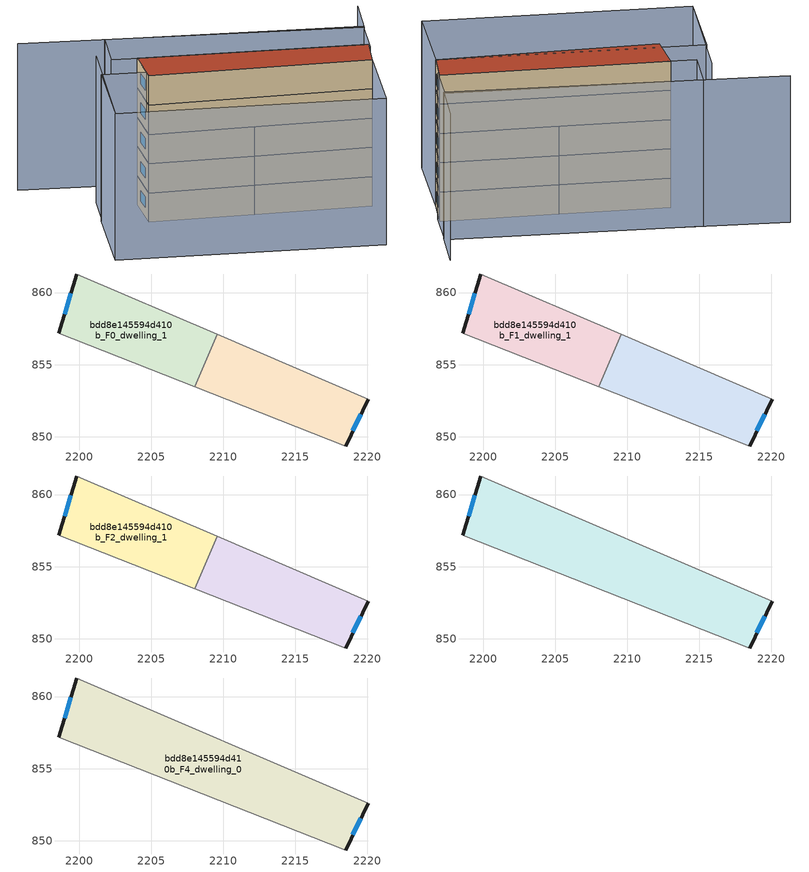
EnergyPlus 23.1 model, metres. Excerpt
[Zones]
bdd8e145594d410b_F0_dwelling_0
 floor ground (EU_floor_Construction): 2220.05,852.61 2218.48,849.36 2208.02,853.46 2209.58,857.1 z0
 wall outside (EU_wall_Construction): 2218.48,849.36 2220.05,852.61 z0:3
 wall adiabatic (EU_wall_Construction): 2208.02,853.46 2218.48,849.36 / 2220.05,852.61 2209.58,857.1 z0:3
 wall to bdd8e145594d410b_F0_dwelling_1 (EU_wall_Construction): 2209.58,857.1 2208.02,853.46 z0:3
 window (EU_Window_Construction): 2218.99,850.42 2219.54,851.55 z0.98:2.02
bdd8e145594d410b_F0_dwelling_1
 floor ground (EU_floor_Construction): 2209.58,857.1 2208.02,853.46 2198.58,857.17 2199.83,861.29 z0
 wall outside (EU_wall_Construction): 2199.83,861.29 2198.58,857.17 z0:3
 wall adiabatic (EU_wall_Construction): 2198.58,857.17 2208.02,853.46 / 2209.58,857.1 2199.83,861.29 z0:3
 window (EU_Window_Construction): 2199.43,859.95 2198.99,858.51 z0.98:2.02
bdd8e145594d410b_F1_dwelling_0
 floor to bdd8e145594d410b_F0_dwelling_0 (EU_floor_Construction): 2220.05,852.61 2218.48,849.36 2208.02,853.46 2209.58,857.1 z3
 wall outside (EU_wall_Construction): 2218.48,849.36 2220.05,852.61 z3:6
 wall adiabatic (EU_wall_Construction): 2208.02,853.46 2218.48,849.36 / 2220.05,852.61 2209.58,857.1 z3:6
 wall to bdd8e145594d410b_F1_dwelling_1 (EU_wall_Construction): 2209.58,857.1 2208.02,853.46 z3:6
 window (EU_Window_Construction): 2218.99,850.42 2219.54,851.55 z3.98:5.02
bdd8e145594d410b_F1_dwelling_1
 floor to bdd8e145594d410b_F0_dwelling_1 (EU_floor_Construction): 2209.58,857.1 2208.02,853.46 2198.58,857.17 2199.83,861.29 z3
 wall outside (EU_wall_Construction): 2199.83,861.29 2198.58,857.17 z3:6
 wall adiabatic (EU_wall_Construction): 2198.58,857.17 2208.02,853.46 / 2209.58,857.1 2199.83,861.29 z3:6
 window (EU_Window_Construction): 2199.43,859.95 2198.99,858.51 z3.98:5.02
bdd8e145594d410b_F2_dwelling_0
 floor to bdd8e145594d410b_F1_dwelling_0 (EU_floor_Construction): 2220.05,852.61 2218.48,849.36 2208.02,853.46 2209.58,857.1 z6
 wall outside (EU_wall_Construction): 2218.48,849.36 2220.05,852.61 z6:9
 wall adiabatic (EU_wall_Construction): 2208.02,853.46 2218.48,849.36 / 2220.05,852.61 2209.58,857.1 z6:9
 wall to bdd8e145594d410b_F2_dwelling_1 (EU_wall_Construction): 2209.58,857.1 2208.02,853.46 z6:9
 window (EU_Window_Construction): 2218.99,850.42 2219.54,851.55 z6.98:8.02
bdd8e145594d410b_F2_dwelling_1
 floor to bdd8e145594d410b_F1_dwelling_1 (EU_floor_Construction): 2209.58,857.1 2208.02,853.46 2198.58,857.17 2199.83,861.29 z6
 wall outside (EU_wall_Construction): 2199.83,861.29 2198.58,857.17 z6:9
 wall adiabatic (EU_wall_Construction): 2198.58,857.17 2208.02,853.46 / 2209.58,857.1 2199.83,861.29 z6:9
 window (EU_Window_Construction): 2199.43,859.95 2198.99,858.51 z6.98:8.02
bdd8e145594d410b_F3_dwelling_0
 floor to bdd8e145594d410b_F2_dwelling_0 (EU_floor_Construction): 2220.05,852.61 2218.48,849.36 2208.02,853.46 2209.58,857.1 z9
 floor to bdd8e145594d410b_F2_dwelling_1 (EU_floor_Construction): 2209.58,857.1 2208.02,853.46 2198.58,857.17 2199.83,861.29 z9
 wall outside (EU_wall_Construction): 2218.48,849.36 2220.05,852.61 / 2199.83,861.29 2198.58,857.17 z9:12
 wall adiabatic (EU_wall_Construction): 2198.58,857.17 2218.48,849.36 / 2220.05,852.61 2199.83,861.29 z9:12
 window (EU_Window_Construction): 2218.99,850.42 2219.54,851.55 / 2199.43,859.95 2198.99,858.51 z9.98:11.02
bdd8e145594d410b_F4_dwelling_0
 floor to bdd8e145594d410b_F3_dwelling_0 (EU_floor_Construction): 2220.05,852.61 2218.48,849.36 2198.58,857.17 2199.83,861.29 z12
 wall outside (EU_wall_Construction): 2218.48,849.36 2220.05,852.61 / 2199.83,861.29 2198.58,857.17 z12:15
 wall adiabatic (EU_wall_Construction): 2198.58,857.17 2218.48,849.36 / 2220.05,852.61 2199.83,861.29 z12:15
 window (EU_Window_Construction): 2218.99,850.42 2219.54,851.55 / 2199.43,859.95 2198.99,858.51 z12.98:14.02
 roof outside (EU_roof_Construction): 2218.48,849.36 2220.05,852.61 2199.83,861.29 2198.58,857.17 z15
shading: 2196.84,863.76 2191.2,851.29 / 2224.05,860.89 2221.89,856.27 / 2221.89,856.27 2192.15,870.18 / 2214.71,840.84 2191.16,851.27 / 2191.16,851.27 2194.94,859.79 / 2194.94,859.79 2218.48,849.36 / 2218.48,849.36 2214.71,840.84 / 2199.61,866.69 2221.93,856.5 / 2221.93,856.5 2219.93,852.11 / 2219.93,852.11 2197.61,862.3 / 2197.61,862.3 2199.61,866.69 z0:15
[Building]
EU S2 Campaign: North Axis=0; Terrain=City; Solar Distribution=FullExterior
[Site:Location]
Bologna: Latitude=44.5; Longitude=11.25; Time Zone=1; Elevation=37
[SizingPeriod:WeatherFileDays]
AnnualSizingPeriod: Begin Month=1; Begin Day of Month=1; End Month=12; End Day of Month=31; Day of Week for Start Day=Monday; Use Weather File Daylight Saving Period=No; Use Weather File Rain and Snow Indicators=No
[MATERIAL]
EU_InternalMass_Material: Roughness=MediumRough; Thickness=0.1; Conductivity=1; Density=1800; Specific Heat=900; Thermal Absorptance=0.9; Solar Absorptance=0.7; Visible Absorptance=0.7
[MATERIAL:NOMASS] Roughness=MediumRough; Thermal Absorptance=0.9; Solar Absorptance=0.7; Visible Absorptance=0.7
Name | Thermal Resistance
EU_wall_NoMass | 0.905828
EU_roof_NoMass | 0.37593
EU_floor_NoMass | 0.67114
[WINDOWMATERIAL:SIMPLEGLAZINGSYSTEM]
EU_Window_SimpleGlazing: UFactor=4.52486; Solar Heat Gain Coefficient=0.85; Visible Transmittance=0.85
[CONSTRUCTION]
EU_wall_Construction: EU_wall_NoMass
EU_roof_Construction: EU_roof_NoMass
EU_floor_Construction: EU_floor_NoMass
EU_Window_Construction: EU_Window_SimpleGlazing
EU_InternalMass_Construction: EU_InternalMass_Material
[ZONE] Type=1; Multiplier=1; Ceiling Height=autocalculate; Floor Area=autocalculate; Part of Total Floor Area=Yes
Name | Volume
bdd8e145594d410b_F0_dwelling_0; bdd8e145594d410b_F1_dwelling_1; bdd8e145594d410b_F2_dwelling_1 | 128.314
bdd8e145594d410b_F1_dwelling_0; bdd8e145594d410b_F2_dwelling_0 | 128.315
bdd8e145594d410b_F3_dwelling_0 | 256.6
bdd8e145594d410b_F4_dwelling_0 | 256.601
bdd8e145594d410b_F0_dwelling_1 | 128.313
[INTERNALMASS] Construction=EU_InternalMass_Construction
Name | Zone or ZoneList | Surface Area
bdd8e145594d410b_F0_dwelling_0_EU_InternalMass | bdd8e145594d410b_F0_dwelling_0 | 42.7718
bdd8e145594d410b_F0_dwelling_1_EU_InternalMass | bdd8e145594d410b_F0_dwelling_1 | 42.7712
bdd8e145594d410b_F1_dwelling_0_EU_InternalMass | bdd8e145594d410b_F1_dwelling_0 | 42.7718
bdd8e145594d410b_F1_dwelling_1_EU_InternalMass | bdd8e145594d410b_F1_dwelling_1 | 42.7712
bdd8e145594d410b_F2_dwelling_0_EU_InternalMass | bdd8e145594d410b_F2_dwelling_0 | 42.7718
bdd8e145594d410b_F2_dwelling_1_EU_InternalMass | bdd8e145594d410b_F2_dwelling_1 | 42.7712
bdd8e145594d410b_F3_dwelling_0_EU_InternalMass | bdd8e145594d410b_F3_dwelling_0 | 85.5335
bdd8e145594d410b_F4_dwelling_0_EU_InternalMass | bdd8e145594d410b_F4_dwelling_0 | 85.5335
[OTHEREQUIPMENT] Fuel Type=Electricity; Design Level Calculation Method=Watts/Area; Power per Zone Floor Area=1; Fraction Latent=0; Fraction Radiant=0; Fraction Lost=0; Carbon Dioxide Generation Rate=0; EndUse Subcategory=EU_Step8_InternalGains
Name | Zone or ZoneList or Space or SpaceList | Schedule
EU_Step8_InternalGain_bdd8e145594d410b_F0_dwelling_0_f000 | bdd8e145594d410b_F0_dwelling_0 | EU_Step8_GainSchedule_bdd8e145594d410b_F0_dwelling_0_f000
EU_Step8_InternalGain_bdd8e145594d410b_F0_dwelling_1_f000 | bdd8e145594d410b_F0_dwelling_1 | EU_Step8_GainSchedule_bdd8e145594d410b_F0_dwelling_1_f000
EU_Step8_InternalGain_bdd8e145594d410b_F1_dwelling_0_f000 | bdd8e145594d410b_F1_dwelling_0 | EU_Step8_GainSchedule_bdd8e145594d410b_F1_dwelling_0_f000
EU_Step8_InternalGain_bdd8e145594d410b_F1_dwelling_1_f000 | bdd8e145594d410b_F1_dwelling_1 | EU_Step8_GainSchedule_bdd8e145594d410b_F1_dwelling_1_f000
EU_Step8_InternalGain_bdd8e145594d410b_F2_dwelling_0_f000 | bdd8e145594d410b_F2_dwelling_0 | EU_Step8_GainSchedule_bdd8e145594d410b_F2_dwelling_0_f000
EU_Step8_InternalGain_bdd8e145594d410b_F2_dwelling_1_f000 | bdd8e145594d410b_F2_dwelling_1 | EU_Step8_GainSchedule_bdd8e145594d410b_F2_dwelling_1_f000
EU_Step8_InternalGain_bdd8e145594d410b_F3_dwelling_0_f000 | bdd8e145594d410b_F3_dwelling_0 | EU_Step8_GainSchedule_bdd8e145594d410b_F3_dwelling_0_f000
EU_Step8_InternalGain_bdd8e145594d410b_F4_dwelling_0_f000 | bdd8e145594d410b_F4_dwelling_0 | EU_Step8_GainSchedule_bdd8e145594d410b_F4_dwelling_0_f000
[ZONEVENTILATION:DESIGNFLOWRATE] Schedule=EU_AlwaysOn; Design Flow Rate Calculation Method=AirChanges/Hour; Air Changes per Hour=0.73129; Ventilation Type=Natural; Fan Pressure Rise=0; Fan Total Efficiency=1; Constant Term Coefficient=1; Temperature Term Coefficient=0; Velocity Term Coefficient=0; Velocity Squared Term Coefficient=0; Minimum Indoor Temperature=-100; Maximum Indoor Temperature=100; Delta Temperature=-100; Minimum Outdoor Temperature=-100; Maximum Outdoor Temperature=100; Maximum Wind Speed=40
Name | Zone or ZoneList or Space or SpaceList
EU_ConstantAir_bdd8e145594d410b_F0_dwelling_0 | bdd8e145594d410b_F0_dwelling_0
EU_ConstantAir_bdd8e145594d410b_F0_dwelling_1 | bdd8e145594d410b_F0_dwelling_1
EU_ConstantAir_bdd8e145594d410b_F1_dwelling_0 | bdd8e145594d410b_F1_dwelling_0
EU_ConstantAir_bdd8e145594d410b_F1_dwelling_1 | bdd8e145594d410b_F1_dwelling_1
EU_ConstantAir_bdd8e145594d410b_F2_dwelling_0 | bdd8e145594d410b_F2_dwelling_0
EU_ConstantAir_bdd8e145594d410b_F2_dwelling_1 | bdd8e145594d410b_F2_dwelling_1
EU_ConstantAir_bdd8e145594d410b_F3_dwelling_0 | bdd8e145594d410b_F3_dwelling_0
EU_ConstantAir_bdd8e145594d410b_F4_dwelling_0 | bdd8e145594d410b_F4_dwelling_0
[HVACTEMPLATE:THERMOSTAT] Constant Heating Setpoint=20; Constant Cooling Setpoint=50
EU_HeatOnly_bdd8e145594d410b_F0_dwelling_0; EU_HeatOnly_bdd8e145594d410b_F0_dwelling_1; EU_HeatOnly_bdd8e145594d410b_F1_dwelling_0; EU_HeatOnly_bdd8e145594d410b_F1_dwelling_1; EU_HeatOnly_bdd8e145594d410b_F2_dwelling_0; EU_HeatOnly_bdd8e145594d410b_F2_dwelling_1; EU_HeatOnly_bdd8e145594d410b_F3_dwelling_0; EU_HeatOnly_bdd8e145594d410b_F4_dwelling_0
[HVACTEMPLATE:ZONE:IDEALLOADSAIRSYSTEM] System Availability Schedule=EU_AlwaysOn; Maximum Heating Supply Air Temperature=50; Minimum Cooling Supply Air Temperature=13; Maximum Heating Supply Air Humidity Ratio=0.0156; Minimum Cooling Supply Air Humidity Ratio=0.0077; Heating Limit=NoLimit; Cooling Limit=NoLimit; Heating Availability Schedule=EU_AlwaysOn; Cooling Availability Schedule=EU_CoolingOff; Dehumidification Control Type=ConstantSensibleHeatRatio; Cooling Sensible Heat Ratio=0.7; Dehumidification Setpoint=60; Humidification Control Type=None; Humidification Setpoint=30; Outdoor Air Method=None; Outdoor Air Flow Rate per Person=0.00944; Outdoor Air Flow Rate per Zone Floor Area=0; Outdoor Air Flow Rate per Zone=0; Demand Controlled Ventilation Type=None; Outdoor Air Economizer Type=NoEconomizer; Heat Recovery Type=None; Sensible Heat Recovery Effectiveness=0.7; Latent Heat Recovery Effectiveness=0.65
Name | Template Thermostat
bdd8e145594d410b_F0_dwelling_0 | EU_HeatOnly_bdd8e145594d410b_F0_dwelling_0
bdd8e145594d410b_F0_dwelling_1 | EU_HeatOnly_bdd8e145594d410b_F0_dwelling_1
bdd8e145594d410b_F1_dwelling_0 | EU_HeatOnly_bdd8e145594d410b_F1_dwelling_0
bdd8e145594d410b_F1_dwelling_1 | EU_HeatOnly_bdd8e145594d410b_F1_dwelling_1
bdd8e145594d410b_F2_dwelling_0 | EU_HeatOnly_bdd8e145594d410b_F2_dwelling_0
bdd8e145594d410b_F2_dwelling_1 | EU_HeatOnly_bdd8e145594d410b_F2_dwelling_1
bdd8e145594d410b_F3_dwelling_0 | EU_HeatOnly_bdd8e145594d410b_F3_dwelling_0
bdd8e145594d410b_F4_dwelling_0 | EU_HeatOnly_bdd8e145594d410b_F4_dwelling_0
[SIZING:ZONE] Zone Cooling Design Supply Air Temperature Input Method=SupplyAirTemperature; Zone Cooling Design Supply Air Temperature=13; Zone Heating Design Supply Air Temperature Input Method=SupplyAirTemperature; Zone Heating Design Supply Air Temperature=50; Zone Cooling Design Supply Air Humidity Ratio=0.008; Zone Heating Design Supply Air Humidity Ratio=0.008; Cooling Design Air Flow Method=DesignDay; Cooling Design Air Flow Rate=0; Cooling Minimum Air Flow per Zone Floor Area=0.000762; Cooling Minimum Air Flow=0; Cooling Minimum Air Flow Fraction=0.2; Heating Design Air Flow Method=DesignDay; Heating Design Air Flow Rate=0; Heating Maximum Air Flow per Zone Floor Area=0.002032; Heating Maximum Air Flow=0.141576; Heating Maximum Air Flow Fraction=0.3; Account for Dedicated Outdoor Air System=No; Dedicated Outdoor Air System Control Strategy=NeutralSupplyAir; Dedicated Outdoor Air Low Setpoint Temperature for Design=autosize; Dedicated Outdoor Air High Setpoint Temperature for Design=autosize; Zone Load Sizing Method=Sensible Load Only No Latent Load; Zone Latent Cooling Design Supply Air Humidity Ratio Input Method=HumidityRatioDifference; Zone Cooling Design Supply Air Humidity Ratio Difference=0.005; Zone Latent Heating Design Supply Air Humidity Ratio Input Method=HumidityRatioDifference; Zone Humidification Design Supply Air Humidity Ratio Difference=0.005
bdd8e145594d410b_F0_dwelling_0; bdd8e145594d410b_F0_dwelling_1; bdd8e145594d410b_F1_dwelling_0; bdd8e145594d410b_F1_dwelling_1; bdd8e145594d410b_F2_dwelling_0; bdd8e145594d410b_F2_dwelling_1; bdd8e145594d410b_F3_dwelling_0; bdd8e145594d410b_F4_dwelling_0
[SCHEDULE:CONSTANT]
Name | Hourly Value
EU_AlwaysOn | 1
EU_CoolingOff | 0
[SCHEDULE:FILE] Column Number=1; Rows to Skip at Top=0; Number of Hours of Data=8760; Column Separator=Comma; Interpolate to Timestep=No; Minutes per Item=60; Adjust Schedule for Daylight Savings=Yes
Name | File
EU_Step8_GainSchedule_bdd8e145594d410b_F0_dwelling_0_f000 | ../../schedules/bdd8e145594d410b/bdd8e145594d410b_F0_dwelling_0_f000_gain.csv
EU_Step8_GainSchedule_bdd8e145594d410b_F0_dwelling_1_f000 | ../../schedules/bdd8e145594d410b/bdd8e145594d410b_F0_dwelling_1_f000_gain.csv
EU_Step8_GainSchedule_bdd8e145594d410b_F1_dwelling_0_f000 | ../../schedules/bdd8e145594d410b/bdd8e145594d410b_F1_dwelling_0_f000_gain.csv
EU_Step8_GainSchedule_bdd8e145594d410b_F1_dwelling_1_f000 | ../../schedules/bdd8e145594d410b/bdd8e145594d410b_F1_dwelling_1_f000_gain.csv
EU_Step8_GainSchedule_bdd8e145594d410b_F2_dwelling_0_f000 | ../../schedules/bdd8e145594d410b/bdd8e145594d410b_F2_dwelling_0_f000_gain.csv
EU_Step8_GainSchedule_bdd8e145594d410b_F2_dwelling_1_f000 | ../../schedules/bdd8e145594d410b/bdd8e145594d410b_F2_dwelling_1_f000_gain.csv
EU_Step8_GainSchedule_bdd8e145594d410b_F3_dwelling_0_f000 | ../../schedules/bdd8e145594d410b/bdd8e145594d410b_F3_dwelling_0_f000_gain.csv
EU_Step8_GainSchedule_bdd8e145594d410b_F4_dwelling_0_f000 | ../../schedules/bdd8e145594d410b/bdd8e145594d410b_F4_dwelling_0_f000_gain.csv
